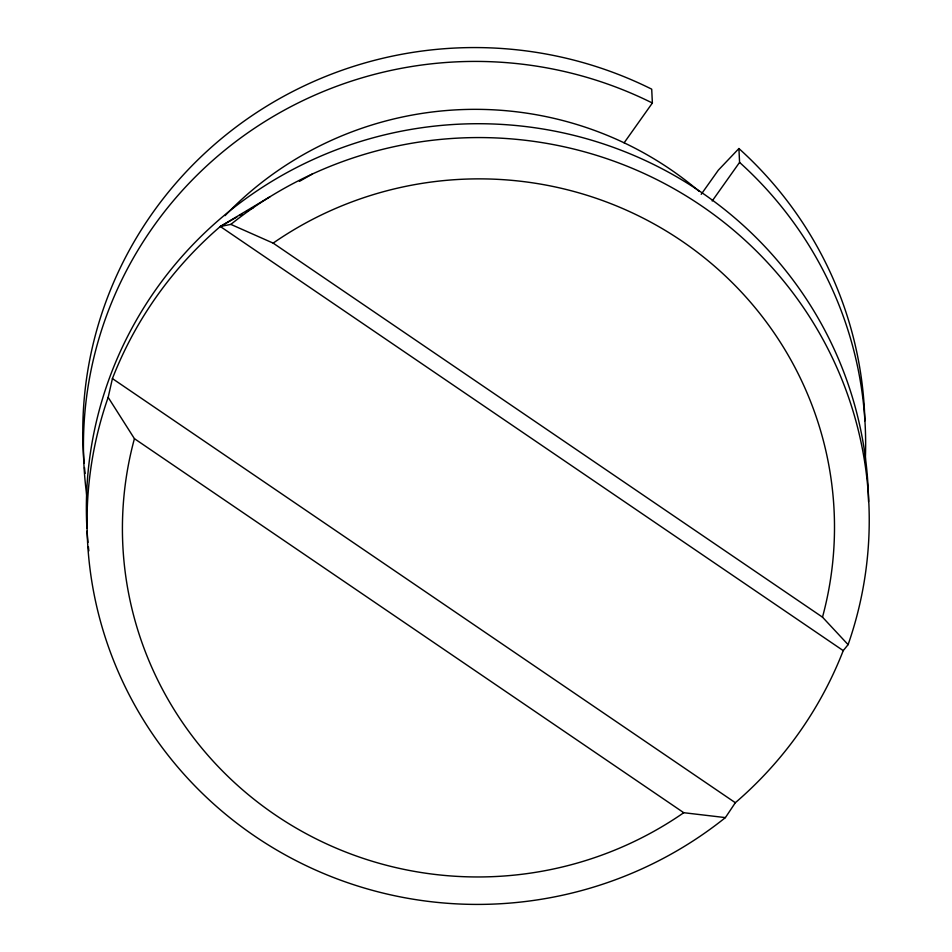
<?xml version="1.0" encoding="UTF-8"?>
<svg xmlns="http://www.w3.org/2000/svg" width="952" height="952" viewBox="0 0 952 952"><rect width="100%" height="100%" fill="white"/><g stroke="black" fill="none" stroke-linecap="round" stroke-linejoin="round"><path stroke-width="1.43" d="M843.234 650.621L220.317 226.493L230.848 224.386A391.117 383.406 -2.7 0 1 701.636 205.941A391.117 383.406 -2.7 0 1 848.101 644.647L843.234 650.621A391.129 383.406 -2.7 0 1 735.337 802.714L725.4 817.601A391.117 383.406 -2.7 0 1 254.624 836.046A391.117 383.406 -2.7 0 1 108.159 397.341L112.419 378.587A391.129 383.406 -2.7 0 1 220.317 226.493L269.94 196.79M624.131 142.812L652.37 103.018L651.715 89.167A391.117 383.406 -2.7 0 0 256.147 112.883A391.117 383.406 -2.7 0 0 84.097 463.148M701.196 194.327L718.343 170.158L738.919 148.536A391.117 383.406 -2.7 0 1 864.868 420.843M712.191 200.979L739.573 162.387L738.919 148.536M220.317 226.493L236.905 217.032M239.452 215.569L242.01 214.117M245.83 211.939L248.389 210.475M250.935 209.023L253.482 207.572M299.416 181.38L312.173 174.097M108.159 397.341L134.422 438.67A356.06 349.027 -2.7 0 0 274.985 814.722A356.06 349.027 -2.7 0 0 683.762 812.711L725.4 817.601M230.848 224.386L273.141 243.117L822.492 617.158L848.101 644.647M112.419 378.587L735.337 802.714M134.422 438.67L683.762 812.711M225.065 215.64A342.232 335.485 -2.7 0 1 699.303 191.435M86.918 528.277A391.117 383.406 -2.7 0 1 464.588 123.95A391.117 383.406 -2.7 0 1 868.545 501.585M88.834 550.875A391.117 383.406 -2.7 0 1 88.369 546.638M87.953 542.414A391.117 383.406 -2.7 0 1 87.084 531.109M85.097 473.394A391.117 383.406 -2.7 0 1 84.49 467.551M739.573 162.387A391.117 383.406 -2.7 0 1 865.213 462.113M86.834 496.004A391.117 383.406 -2.7 0 1 248.769 132.161A391.117 383.406 -2.7 0 1 652.37 103.018M273.141 243.117A356.06 349.027 -2.7 0 1 681.918 241.106A356.06 349.027 -2.7 0 1 822.492 617.158"/></g></svg>
